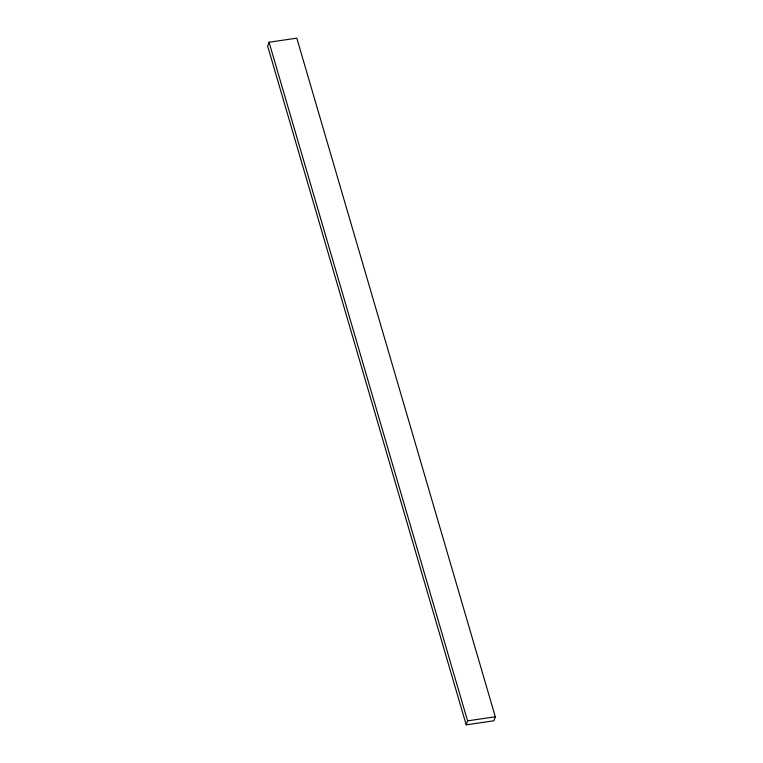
<?xml version="1.0" encoding="UTF-8"?>
<svg xmlns="http://www.w3.org/2000/svg" width="763" height="763" viewBox="0 0 763 763"><rect width="100%" height="100%" fill="white"/><g stroke="black" fill="none" stroke-linecap="round" stroke-linejoin="round"><path stroke-width="1.14" d="M269.062 42.232L267.679 46.219L466.203 724.85L493.938 720.768L495.321 716.781L296.797 38.15L269.062 42.232L467.585 720.873L466.203 724.85M467.585 720.873L495.321 716.781"/></g></svg>
